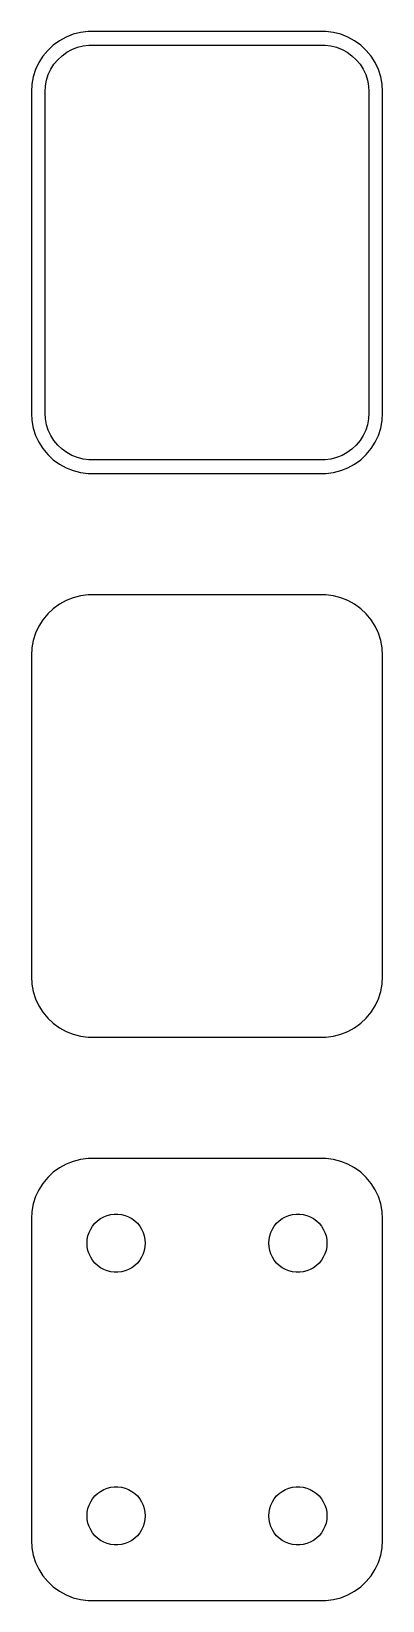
# Model space of a CAD drawing. Header units: metres. Extents: x -14 to 14, y 75 to 204.
import ezdxf

# ---------------------------------------------------------------- set-up
doc = ezdxf.new("R2010")
doc.units = ezdxf.units.M

msp = doc.modelspace()

# ---------------------------------------------------------------- linework, layer by layer
for p, q in [((-12.1791, 203.472), (-12.6871, 203.103)), ((-11.6289, 203.774), (-12.1791, 203.472)), ((-11.0451, 204.005), (-11.6289, 203.774)), ((-10.4369, 204.161), (-11.0451, 204.005)), ((-9.81395, 204.24), (-10.4369, 204.161)), ((9.81395, 204.24), (-9.81395, 204.24)), ((10.4369, 204.161), (9.81395, 204.24)), ((11.0451, 204.005), (10.4369, 204.161)), ((11.6289, 203.774), (11.0451, 204.005)), ((12.1791, 203.472), (11.6289, 203.774)), ((12.6871, 203.103), (12.1791, 203.472)), ((-13.5451, 202.189), (-13.8815, 201.659)), ((-13.1448, 202.673), (-13.5451, 202.189)), ((-12.6871, 203.103), (-13.1448, 202.673)), ((-12.323, 201.901), (-11.9685, 202.234)), ((-11.9685, 202.234), (-11.5751, 202.52)), ((-11.5751, 202.52), (-11.1489, 202.754)), ((-11.1489, 202.754), (-10.6967, 202.933)), ((-10.6967, 202.933), (-10.2256, 203.054)), ((-10.2256, 203.054), (-9.74316, 203.115)), ((-9.74316, 203.115), (9.74316, 203.115)), ((9.74316, 203.115), (10.2256, 203.054)), ((10.2256, 203.054), (10.6967, 202.933)), ((10.6967, 202.933), (11.1489, 202.754)), ((11.1489, 202.754), (11.5751, 202.52)), ((11.5751, 202.52), (11.9685, 202.234)), ((11.9685, 202.234), (12.323, 201.901)), ((13.1448, 202.673), (12.6871, 203.103)), ((13.5451, 202.189), (13.1448, 202.673)), ((13.8815, 201.659), (13.5451, 202.189)), ((-14.1489, 201.091), (-14.3429, 200.493)), ((-13.8815, 201.659), (-14.1489, 201.091)), ((-13.1007, 200.676), (-12.8936, 201.116)), ((-12.8936, 201.116), (-12.633, 201.526)), ((-12.633, 201.526), (-12.323, 201.901)), ((12.323, 201.901), (12.633, 201.526)), ((12.633, 201.526), (12.8936, 201.116)), ((12.8936, 201.116), (13.1007, 200.676)), ((14.1489, 201.091), (13.8815, 201.659)), ((14.3429, 200.493), (14.1489, 201.091)), ((-14.4606, 199.877), (-14.5, 199.25)), ((-14.3429, 200.493), (-14.4606, 199.877)), ((-13.3726, 199.25), (-13.3421, 199.735)), ((-13.3421, 199.735), (-13.251, 200.213)), ((-13.251, 200.213), (-13.1007, 200.676)), ((13.1007, 200.676), (13.251, 200.213)), ((13.251, 200.213), (13.3421, 199.735)), ((13.3421, 199.735), (13.3726, 199.25)), ((14.4606, 199.877), (14.3429, 200.493)), ((14.5, 199.25), (14.4606, 199.877)), ((-14.5, 199.25), (-14.5, 172.75)), ((-13.3726, 172.75), (-13.3726, 199.25)), ((13.3726, 199.25), (13.3726, 172.75)), ((14.5, 172.75), (14.5, 199.25)), ((-14.5, 172.75), (-14.4606, 172.123)), ((-13.3421, 172.265), (-13.3726, 172.75)), ((-13.251, 171.787), (-13.3421, 172.265)), ((13.3421, 172.265), (13.251, 171.787)), ((13.3726, 172.75), (13.3421, 172.265)), ((14.4606, 172.123), (14.5, 172.75)), ((-14.4606, 172.123), (-14.3429, 171.507)), ((-14.3429, 171.507), (-14.1489, 170.909)), ((-13.1007, 171.324), (-13.251, 171.787)), ((-12.8936, 170.884), (-13.1007, 171.324)), ((13.1007, 171.324), (12.8936, 170.884)), ((13.251, 171.787), (13.1007, 171.324)), ((14.1489, 170.909), (14.3429, 171.507)), ((14.3429, 171.507), (14.4606, 172.123)), ((-14.1489, 170.909), (-13.8815, 170.341)), ((-13.8815, 170.341), (-13.5451, 169.811)), ((-13.5451, 169.811), (-13.1448, 169.327)), ((-12.633, 170.474), (-12.8936, 170.884)), ((-12.323, 170.099), (-12.633, 170.474)), ((-11.9685, 169.766), (-12.323, 170.099)), ((-11.5751, 169.48), (-11.9685, 169.766)), ((11.9685, 169.766), (11.5751, 169.48)), ((12.323, 170.099), (11.9685, 169.766)), ((12.633, 170.474), (12.323, 170.099)), ((12.8936, 170.884), (12.633, 170.474)), ((13.1448, 169.327), (13.5451, 169.811)), ((13.5451, 169.811), (13.8815, 170.341)), ((13.8815, 170.341), (14.1489, 170.909)), ((-13.1448, 169.327), (-12.6871, 168.897)), ((-12.6871, 168.897), (-12.1791, 168.528)), ((-12.1791, 168.528), (-11.6289, 168.226)), ((-11.1489, 169.246), (-11.5751, 169.48)), ((-10.6967, 169.067), (-11.1489, 169.246)), ((-10.2256, 168.946), (-10.6967, 169.067)), ((-9.74316, 168.885), (-10.2256, 168.946)), ((9.74316, 168.885), (-9.74316, 168.885)), ((10.2256, 168.946), (9.74316, 168.885)), ((10.6967, 169.067), (10.2256, 168.946)), ((11.1489, 169.246), (10.6967, 169.067)), ((11.5751, 169.48), (11.1489, 169.246)), ((11.6289, 168.226), (12.1791, 168.528)), ((12.1791, 168.528), (12.6871, 168.897)), ((12.6871, 168.897), (13.1448, 169.327)), ((-11.6289, 168.226), (-11.0451, 167.995)), ((-11.0451, 167.995), (-10.4369, 167.839)), ((-10.4369, 167.839), (-9.81395, 167.76)), ((-9.81395, 167.76), (9.81395, 167.76)), ((9.81395, 167.76), (10.4369, 167.839)), ((10.4369, 167.839), (11.0451, 167.995)), ((11.0451, 167.995), (11.6289, 168.226)), ((-12.1791, 156.972), (-12.6871, 156.603)), ((-11.6289, 157.274), (-12.1791, 156.972)), ((-11.0451, 157.505), (-11.6289, 157.274)), ((-10.4369, 157.661), (-11.0451, 157.505)), ((-9.81395, 157.74), (-10.4369, 157.661)), ((9.81395, 157.74), (-9.81395, 157.74)), ((10.4369, 157.661), (9.81395, 157.74)), ((11.0451, 157.505), (10.4369, 157.661)), ((11.6289, 157.274), (11.0451, 157.505)), ((12.1791, 156.972), (11.6289, 157.274)), ((12.6871, 156.603), (12.1791, 156.972)), ((-13.5451, 155.689), (-13.8815, 155.159)), ((-13.1448, 156.173), (-13.5451, 155.689)), ((-12.6871, 156.603), (-13.1448, 156.173)), ((13.1448, 156.173), (12.6871, 156.603)), ((13.5451, 155.689), (13.1448, 156.173)), ((13.8815, 155.159), (13.5451, 155.689)), ((-14.1489, 154.591), (-14.3429, 153.993)), ((-13.8815, 155.159), (-14.1489, 154.591)), ((14.1489, 154.591), (13.8815, 155.159)), ((14.3429, 153.993), (14.1489, 154.591)), ((-14.4606, 153.377), (-14.5, 152.75)), ((-14.3429, 153.993), (-14.4606, 153.377)), ((14.4606, 153.377), (14.3429, 153.993)), ((14.5, 152.75), (14.4606, 153.377)), ((-14.5, 152.75), (-14.5, 126.25)), ((14.5, 126.25), (14.5, 152.75)), ((-14.5, 126.25), (-14.4606, 125.623)), ((-14.4606, 125.623), (-14.3429, 125.007)), ((14.3429, 125.007), (14.4606, 125.623)), ((14.4606, 125.623), (14.5, 126.25)), ((-14.3429, 125.007), (-14.1489, 124.409)), ((-14.1489, 124.409), (-13.8815, 123.841)), ((13.8815, 123.841), (14.1489, 124.409)), ((14.1489, 124.409), (14.3429, 125.007)), ((-13.8815, 123.841), (-13.5451, 123.311)), ((-13.5451, 123.311), (-13.1448, 122.827)), ((13.1448, 122.827), (13.5451, 123.311)), ((13.5451, 123.311), (13.8815, 123.841)), ((-13.1448, 122.827), (-12.6871, 122.397)), ((-12.6871, 122.397), (-12.1791, 122.028)), ((-12.1791, 122.028), (-11.6289, 121.726)), ((-11.6289, 121.726), (-11.0451, 121.495)), ((11.0451, 121.495), (11.6289, 121.726)), ((11.6289, 121.726), (12.1791, 122.028)), ((12.1791, 122.028), (12.6871, 122.397)), ((12.6871, 122.397), (13.1448, 122.827)), ((-11.0451, 121.495), (-10.4369, 121.339)), ((-10.4369, 121.339), (-9.81395, 121.26)), ((-9.81395, 121.26), (9.81395, 121.26)), ((9.81395, 121.26), (10.4369, 121.339)), ((10.4369, 121.339), (11.0451, 121.495)), ((-12.6871, 110.103), (-13.1448, 109.673)), ((-12.1791, 110.472), (-12.6871, 110.103)), ((-11.6289, 110.774), (-12.1791, 110.472)), ((-11.0451, 111.005), (-11.6289, 110.774)), ((-10.4369, 111.161), (-11.0451, 111.005)), ((-9.81395, 111.24), (-10.4369, 111.161)), ((9.81395, 111.24), (-9.81395, 111.24)), ((10.4369, 111.161), (9.81395, 111.24)), ((11.0451, 111.005), (10.4369, 111.161)), ((11.6289, 110.774), (11.0451, 111.005)), ((12.1791, 110.472), (11.6289, 110.774)), ((12.6871, 110.103), (12.1791, 110.472)), ((13.1448, 109.673), (12.6871, 110.103)), ((-13.5451, 109.189), (-13.8815, 108.659)), ((-13.1448, 109.673), (-13.5451, 109.189)), ((13.5451, 109.189), (13.1448, 109.673)), ((13.8815, 108.659), (13.5451, 109.189)), ((-14.3429, 107.493), (-14.4606, 106.877)), ((-14.1489, 108.091), (-14.3429, 107.493)), ((-13.8815, 108.659), (-14.1489, 108.091)), ((14.1489, 108.091), (13.8815, 108.659)), ((14.3429, 107.493), (14.1489, 108.091)), ((14.4606, 106.877), (14.3429, 107.493)), ((-14.4606, 106.877), (-14.5, 106.25)), ((-14.5, 106.25), (-14.5, 79.75)), ((-9.02982, 106.099), (-8.78598, 106.276)), ((-8.78598, 106.276), (-8.52187, 106.422)), ((-8.52187, 106.422), (-8.24164, 106.533)), ((-8.24164, 106.533), (-7.94971, 106.607)), ((-7.94971, 106.607), (-7.6507, 106.645)), ((-7.6507, 106.645), (-7.34929, 106.645)), ((-7.34929, 106.645), (-7.05028, 106.607)), ((-7.05028, 106.607), (-6.75835, 106.533)), ((-6.75835, 106.533), (-6.47812, 106.422)), ((-6.47812, 106.422), (-6.214, 106.276)), ((-6.214, 106.276), (-5.97017, 106.099)), ((5.97017, 106.099), (6.214, 106.276)), ((6.214, 106.276), (6.47812, 106.422)), ((6.47812, 106.422), (6.75835, 106.533)), ((6.75835, 106.533), (7.05028, 106.607)), ((7.05028, 106.607), (7.34929, 106.645)), ((7.34929, 106.645), (7.6507, 106.645)), ((7.6507, 106.645), (7.94971, 106.607)), ((7.94971, 106.607), (8.24164, 106.533)), ((8.24164, 106.533), (8.52187, 106.422)), ((8.52187, 106.422), (8.78598, 106.276)), ((8.78598, 106.276), (9.02982, 106.099)), ((14.5, 106.25), (14.4606, 106.877)), ((14.5, 79.75), (14.5, 106.25)), ((-9.82458, 104.847), (-9.73146, 105.133)), ((-9.73146, 105.133), (-9.60313, 105.406)), ((-9.60313, 105.406), (-9.44164, 105.661)), ((-9.44164, 105.661), (-9.24951, 105.893)), ((-9.24951, 105.893), (-9.02982, 106.099)), ((-5.97017, 106.099), (-5.75047, 105.893)), ((-5.75047, 105.893), (-5.55835, 105.661)), ((-5.55835, 105.661), (-5.39685, 105.406)), ((-5.39685, 105.406), (-5.26852, 105.133)), ((-5.26852, 105.133), (-5.1754, 104.847)), ((5.1754, 104.847), (5.26852, 105.133)), ((5.26852, 105.133), (5.39685, 105.406)), ((5.39685, 105.406), (5.55835, 105.661)), ((5.55835, 105.661), (5.75047, 105.893)), ((5.75047, 105.893), (5.97017, 106.099)), ((9.02982, 106.099), (9.24951, 105.893)), ((9.24951, 105.893), (9.44164, 105.661)), ((9.44164, 105.661), (9.60313, 105.406)), ((9.60313, 105.406), (9.73146, 105.133)), ((9.73146, 105.133), (9.82458, 104.847)), ((-9.89999, 104.25), (-9.88107, 104.551)), ((-9.88107, 103.949), (-9.89999, 104.25)), ((-9.88107, 104.551), (-9.82458, 104.847)), ((-9.82458, 103.653), (-9.88107, 103.949)), ((-9.73146, 103.367), (-9.82458, 103.653)), ((-5.1754, 103.653), (-5.26852, 103.367)), ((-5.1754, 104.847), (-5.11891, 104.551)), ((-5.11891, 103.949), (-5.1754, 103.653)), ((-5.11891, 104.551), (-5.09999, 104.25)), ((-5.09999, 104.25), (-5.11891, 103.949)), ((5.09999, 104.25), (5.11891, 104.551)), ((5.11891, 103.949), (5.09999, 104.25)), ((5.11891, 104.551), (5.1754, 104.847)), ((5.1754, 103.653), (5.11891, 103.949)), ((5.26852, 103.367), (5.1754, 103.653)), ((9.82458, 103.653), (9.73146, 103.367)), ((9.82458, 104.847), (9.88107, 104.551)), ((9.88107, 103.949), (9.82458, 103.653)), ((9.88107, 104.551), (9.89999, 104.25)), ((9.89999, 104.25), (9.88107, 103.949)), ((-9.60313, 103.094), (-9.73146, 103.367)), ((-9.44164, 102.839), (-9.60313, 103.094)), ((-9.24951, 102.607), (-9.44164, 102.839)), ((-9.02982, 102.401), (-9.24951, 102.607)), ((-8.78598, 102.224), (-9.02982, 102.401)), ((-5.97017, 102.401), (-6.214, 102.224)), ((-5.75047, 102.607), (-5.97017, 102.401)), ((-5.55835, 102.839), (-5.75047, 102.607)), ((-5.39685, 103.094), (-5.55835, 102.839)), ((-5.26852, 103.367), (-5.39685, 103.094)), ((5.39685, 103.094), (5.26852, 103.367)), ((5.55835, 102.839), (5.39685, 103.094)), ((5.75047, 102.607), (5.55835, 102.839)), ((5.97017, 102.401), (5.75047, 102.607)), ((6.214, 102.224), (5.97017, 102.401)), ((9.02982, 102.401), (8.78598, 102.224)), ((9.24951, 102.607), (9.02982, 102.401)), ((9.44164, 102.839), (9.24951, 102.607)), ((9.60313, 103.094), (9.44164, 102.839)), ((9.73146, 103.367), (9.60313, 103.094)), ((-8.52187, 102.078), (-8.78598, 102.224)), ((-8.24164, 101.967), (-8.52187, 102.078)), ((-7.94971, 101.893), (-8.24164, 101.967)), ((-7.6507, 101.855), (-7.94971, 101.893)), ((-7.34929, 101.855), (-7.6507, 101.855)), ((-7.05028, 101.893), (-7.34929, 101.855)), ((-6.75835, 101.967), (-7.05028, 101.893)), ((-6.47812, 102.078), (-6.75835, 101.967)), ((-6.214, 102.224), (-6.47812, 102.078)), ((6.47812, 102.078), (6.214, 102.224)), ((6.75835, 101.967), (6.47812, 102.078)), ((7.05028, 101.893), (6.75835, 101.967)), ((7.34929, 101.855), (7.05028, 101.893)), ((7.6507, 101.855), (7.34929, 101.855)), ((7.94971, 101.893), (7.6507, 101.855)), ((8.24164, 101.967), (7.94971, 101.893)), ((8.52187, 102.078), (8.24164, 101.967)), ((8.78598, 102.224), (8.52187, 102.078)), ((-9.73146, 82.6335), (-9.60313, 82.9062)), ((-9.60313, 82.9062), (-9.44164, 83.1607)), ((-9.44164, 83.1607), (-9.24951, 83.3929)), ((-9.24951, 83.3929), (-9.02982, 83.5992)), ((-9.02982, 83.5992), (-8.78598, 83.7764)), ((-8.78598, 83.7764), (-8.52187, 83.9216)), ((-8.52187, 83.9216), (-8.24164, 84.0325)), ((-8.24164, 84.0325), (-7.94971, 84.1075)), ((-7.94971, 84.1075), (-7.6507, 84.1453)), ((-7.6507, 84.1453), (-7.34929, 84.1453)), ((-7.34929, 84.1453), (-7.05028, 84.1075)), ((-7.05028, 84.1075), (-6.75835, 84.0325)), ((-6.75835, 84.0325), (-6.47812, 83.9216)), ((-6.47812, 83.9216), (-6.214, 83.7764)), ((-6.214, 83.7764), (-5.97017, 83.5992)), ((-5.97017, 83.5992), (-5.75047, 83.3929)), ((-5.75047, 83.3929), (-5.55835, 83.1607)), ((-5.55835, 83.1607), (-5.39685, 82.9062)), ((-5.39685, 82.9062), (-5.26852, 82.6335)), ((5.26852, 82.6335), (5.39685, 82.9062)), ((5.39685, 82.9062), (5.55835, 83.1607)), ((5.55835, 83.1607), (5.75047, 83.3929)), ((5.75047, 83.3929), (5.97017, 83.5992)), ((5.97017, 83.5992), (6.214, 83.7764)), ((6.214, 83.7764), (6.47812, 83.9216)), ((6.47812, 83.9216), (6.75835, 84.0325)), ((6.75835, 84.0325), (7.05028, 84.1075)), ((7.05028, 84.1075), (7.34929, 84.1453)), ((7.34929, 84.1453), (7.6507, 84.1453)), ((7.6507, 84.1453), (7.94971, 84.1075)), ((7.94971, 84.1075), (8.24164, 84.0325)), ((8.24164, 84.0325), (8.52187, 83.9216)), ((8.52187, 83.9216), (8.78598, 83.7764)), ((8.78598, 83.7764), (9.02982, 83.5992)), ((9.02982, 83.5992), (9.24951, 83.3929)), ((9.24951, 83.3929), (9.44164, 83.1607)), ((9.44164, 83.1607), (9.60313, 82.9062)), ((9.60313, 82.9062), (9.73146, 82.6335)), ((-9.89999, 81.75), (-9.88107, 82.0508)), ((-9.88107, 81.4492), (-9.89999, 81.75)), ((-9.88107, 82.0508), (-9.82458, 82.3469)), ((-9.82458, 82.3469), (-9.73146, 82.6335)), ((-5.26852, 82.6335), (-5.1754, 82.3469)), ((-5.1754, 82.3469), (-5.11891, 82.0508)), ((-5.11891, 82.0508), (-5.09999, 81.75)), ((-5.09999, 81.75), (-5.11891, 81.4492)), ((5.09999, 81.75), (5.11891, 82.0508)), ((5.11891, 81.4492), (5.09999, 81.75)), ((5.11891, 82.0508), (5.1754, 82.3469)), ((5.1754, 82.3469), (5.26852, 82.6335)), ((9.73146, 82.6335), (9.82458, 82.3469)), ((9.82458, 82.3469), (9.88107, 82.0508)), ((9.88107, 82.0508), (9.89999, 81.75)), ((9.89999, 81.75), (9.88107, 81.4492)), ((-9.82458, 81.1532), (-9.88107, 81.4492)), ((-9.73146, 80.8665), (-9.82458, 81.1532)), ((-9.60313, 80.5938), (-9.73146, 80.8665)), ((-9.44164, 80.3393), (-9.60313, 80.5938)), ((-9.24951, 80.1071), (-9.44164, 80.3393)), ((-5.55835, 80.3393), (-5.75047, 80.1071)), ((-5.39685, 80.5938), (-5.55835, 80.3393)), ((-5.26852, 80.8665), (-5.39685, 80.5938)), ((-5.1754, 81.1532), (-5.26852, 80.8665)), ((-5.11891, 81.4492), (-5.1754, 81.1532)), ((5.1754, 81.1532), (5.11891, 81.4492)), ((5.26852, 80.8665), (5.1754, 81.1532)), ((5.39685, 80.5938), (5.26852, 80.8665)), ((5.55835, 80.3393), (5.39685, 80.5938)), ((5.75047, 80.1071), (5.55835, 80.3393)), ((9.44164, 80.3393), (9.24951, 80.1071)), ((9.60313, 80.5938), (9.44164, 80.3393)), ((9.73146, 80.8665), (9.60313, 80.5938)), ((9.82458, 81.1532), (9.73146, 80.8665)), ((9.88107, 81.4492), (9.82458, 81.1532)), ((-14.5, 79.75), (-14.4606, 79.1233)), ((-14.4606, 79.1233), (-14.3429, 78.5066)), ((-9.02982, 79.9008), (-9.24951, 80.1071)), ((-8.78598, 79.7236), (-9.02982, 79.9008)), ((-8.52187, 79.5784), (-8.78598, 79.7236)), ((-8.24164, 79.4675), (-8.52187, 79.5784)), ((-7.94971, 79.3925), (-8.24164, 79.4675)), ((-7.6507, 79.3547), (-7.94971, 79.3925)), ((-7.34929, 79.3547), (-7.6507, 79.3547)), ((-7.05028, 79.3925), (-7.34929, 79.3547)), ((-6.75835, 79.4675), (-7.05028, 79.3925)), ((-6.47812, 79.5784), (-6.75835, 79.4675)), ((-6.214, 79.7236), (-6.47812, 79.5784)), ((-5.97017, 79.9008), (-6.214, 79.7236)), ((-5.75047, 80.1071), (-5.97017, 79.9008)), ((5.97017, 79.9008), (5.75047, 80.1071)), ((6.214, 79.7236), (5.97017, 79.9008)), ((6.47812, 79.5784), (6.214, 79.7236)), ((6.75835, 79.4675), (6.47812, 79.5784)), ((7.05028, 79.3925), (6.75835, 79.4675)), ((7.34929, 79.3547), (7.05028, 79.3925)), ((7.6507, 79.3547), (7.34929, 79.3547)), ((7.94971, 79.3925), (7.6507, 79.3547)), ((8.24164, 79.4675), (7.94971, 79.3925)), ((8.52187, 79.5784), (8.24164, 79.4675)), ((8.78598, 79.7236), (8.52187, 79.5784)), ((9.02982, 79.9008), (8.78598, 79.7236)), ((9.24951, 80.1071), (9.02982, 79.9008)), ((14.3429, 78.5066), (14.4606, 79.1233)), ((14.4606, 79.1233), (14.5, 79.75)), ((-14.3429, 78.5066), (-14.1489, 77.9094)), ((-14.1489, 77.9094), (-13.8815, 77.3412)), ((13.8815, 77.3412), (14.1489, 77.9094)), ((14.1489, 77.9094), (14.3429, 78.5066)), ((-13.8815, 77.3412), (-13.5451, 76.8111)), ((-13.5451, 76.8111), (-13.1448, 76.3273)), ((13.1448, 76.3273), (13.5451, 76.8111)), ((13.5451, 76.8111), (13.8815, 77.3412)), ((-13.1448, 76.3273), (-12.6871, 75.8974)), ((-12.6871, 75.8974), (-12.1791, 75.5284)), ((-12.1791, 75.5284), (-11.6289, 75.2259)), ((-11.6289, 75.2259), (-11.0451, 74.9947)), ((11.0451, 74.9947), (11.6289, 75.2259)), ((11.6289, 75.2259), (12.1791, 75.5284)), ((12.1791, 75.5284), (12.6871, 75.8974)), ((12.6871, 75.8974), (13.1448, 76.3273)), ((-11.0451, 74.9947), (-10.4369, 74.8386)), ((-10.4369, 74.8386), (-9.81395, 74.7599)), ((-9.81395, 74.7599), (9.81395, 74.7599)), ((9.81395, 74.7599), (10.4369, 74.8386)), ((10.4369, 74.8386), (11.0451, 74.9947))]:
    msp.add_line(p, q)

doc.saveas('drawing.dxf')
